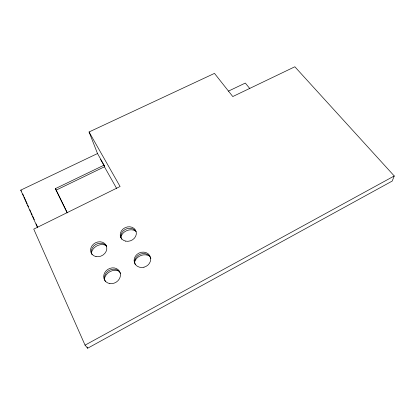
<?xml version="1.0" encoding="UTF-8"?>
<svg xmlns="http://www.w3.org/2000/svg" width="415" height="415" viewBox="0 0 415 415"><rect width="100%" height="100%" fill="white"/><g stroke="black" fill="none" stroke-linecap="round" stroke-linejoin="round"><path stroke-width="0.62" d="M394.25 175.97L392.191 181.085L87.653 348.226L85.054 345.145L33.75 229.122L120.085 186.506L89.064 131.97L214.482 73.388L232.779 96.55L294.842 66.773L394.25 175.97L85.054 345.145M67.24 212.89L55.366 188.643L104.056 165.154L97.509 153.545L89.064 131.97M55.366 188.643L56.175 190.112L104.653 166.695L104.056 165.154M37.583 227.773L20.75 190.137L97.509 153.545M228.416 91.129L245.307 83.073L249.825 88.571M20.75 190.137L21.383 191.113M100.591 159.49L104.653 166.695M104.357 166.648L116.682 188.529M56.175 190.112L67.173 212.568M22.752 193.94L23.541 195.704M24.065 196.876L27.214 203.91M27.738 205.083L28.526 206.846M29.839 209.777L30.627 211.536M31.151 212.708L32.204 215.053M32.728 216.225L34.305 219.748M36.141 223.851L37.454 226.782M87.129 347.044L87.653 348.226M135.233 264.614A8.414 7.512 -24.2 0 1 140.312 254.136A8.414 7.512 -24.2 0 1 150.899 258.571M121.579 239.206A8.181 7.086 -22.8 0 1 125.465 229.288A8.181 7.086 -22.8 0 1 136.115 231.731M120.703 237.375A9.737 8.461 -23 0 1 135.43 230.839M134.683 261.606A10.012 8.964 -24.5 0 1 149.421 255.936M104.29 279.295A10.251 9.068 -31.6 0 1 119.147 271.125M91.321 253.238A9.95 8.565 -28.6 0 1 106.282 245.535M92.073 254.649A8.357 7.174 -28.4 0 1 95.938 244.388A8.357 7.174 -28.4 0 1 106.712 246.572M105.441 281.609A8.611 7.6 -31.3 0 1 109.42 270.243A8.611 7.6 -31.3 0 1 120.682 273.776M143.958 267.203L141.774 267.493A8.456 7.537 -24.1 0 1 134.081 260.579A8.456 7.537 -24.1 0 1 141.505 252.237A8.456 7.537 -24.1 0 1 150.536 257.648L150.681 259.634A8.456 7.537 -24.1 0 1 143.958 267.203M125.6 241.12A8.222 7.107 -22.7 0 0 136.224 231.98A8.222 7.107 -22.7 0 0 123.053 229.018A8.222 7.107 -22.7 0 0 125.6 241.12M109.84 283.564A8.653 7.626 -31.1 0 0 120.194 272.914A8.653 7.626 -31.1 0 0 106.178 270.772A8.653 7.626 -31.1 0 0 109.84 283.564M96.015 256.569A8.399 7.195 -28.2 0 0 106.686 246.899A8.399 7.195 -28.2 0 0 93.359 244.259A8.399 7.195 -28.2 0 0 96.015 256.569"/></g></svg>
